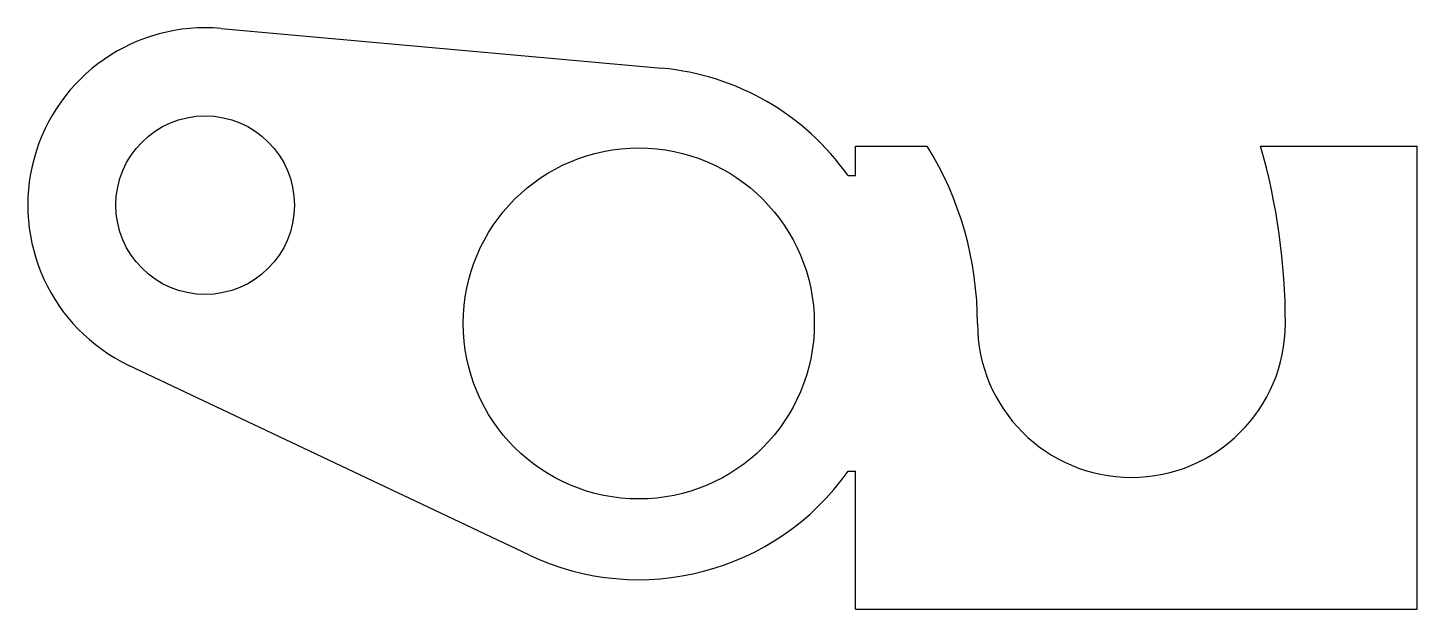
# Model space of a CAD drawing. Header units: inches. Extents: x -3.1 to 3.95, y -1.45 to 1.5.
import ezdxf

# ---------------------------------------------------------------- set-up
doc = ezdxf.new("R2010")
doc.units = ezdxf.units.IN
doc.header["$MEASUREMENT"] = 0
doc.layers.add('CUT', color=7, linetype='Continuous')

msp = doc.modelspace()

# ---------------------------------------------------------------- linework, layer by layer
at = {"layer": 'CUT'}
for p, q in [((-2.1188, 1.4963), (0.1173, 1.2947)), ((1.1, 0.75), (1.1, 0.9)), ((1.1, 0.9), (1.4643, 0.9)), ((3.1554, 0.9), (3.95, 0.9)), ((3.95, -1.45), (3.95, 0.9)), ((1.0618, 0.75), (1.1, 0.75)), ((-0.5584, -1.174), (-2.5866, -0.2127)), ((1.0618, -0.75), (1.1, -0.75)), ((1.1, -1.45), (1.1, -0.75)), ((1.1, -1.45), (3.95, -1.45))]:
    msp.add_line(p, q, dxfattribs=at)
for centre, radius in [((-2.2, 0.6), 0.4531), ((0, 0), 0.8906)]:
    msp.add_circle(centre, radius, dxfattribs=at)
for centre, radius, start, end in [((-2.2, 0.6), 0.9, 84.82241, 244.56228), ((0, 0), 1.3, 35.23442, 84.82241), ((0, 0), 1.7188, 0, 31.57649), ((0, 0), 3.2812, 0, 15.91945), ((2.5, 0), 0.7812, 180, 360), ((0, 0), 1.3, 244.56228, 324.76558)]:
    msp.add_arc(centre, radius, start, end, dxfattribs=at)

doc.saveas('drawing.dxf')
